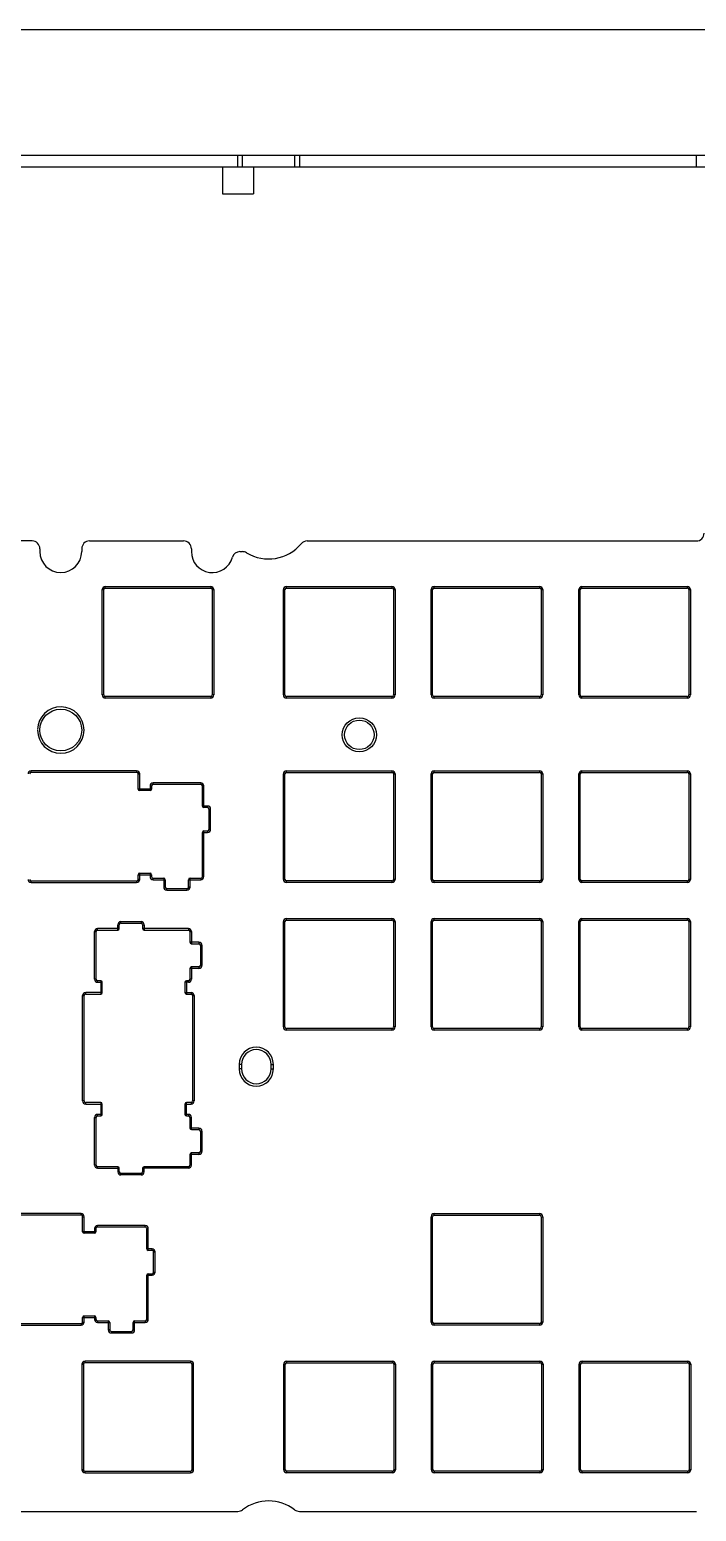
# Model space of a CAD drawing. Header units: millimetres. Extents: x 0 to 594, y 0 to 420.
# Drawn here: x 309.4 to 395.4, y 228.7 to 420 of the extents above; entities that cross this region are included whole.
import ezdxf

# ---------------------------------------------------------------- set-up
doc = ezdxf.new("R2010")
doc.units = ezdxf.units.MM
doc.header["$LTSCALE"] = 32.67
doc.layers.get('0').update_dxf_attribs({"linetype": 'CONTINUOUS'})

msp = doc.modelspace()

# ---------------------------------------------------------------- linework, layer by layer
at = {"color": 7, "linetype": 'Continuous'}
for p, q in [((0, 420), (594, 420)), ((45.51, 403.81), (482.67, 403.81)), ((336.24, 402.31), (336.24, 403.81)), ((336.85, 402.31), (336.85, 403.81)), ((343.57, 403.81), (343.57, 402.31)), ((344.18, 403.81), (344.18, 402.31)), ((395.39, 402.31), (395.39, 403.81)), ((45.51, 402.31), (482.67, 402.31)), ((334.28, 402.31), (334.28, 398.81)), ((338.28, 402.31), (338.28, 398.81)), ((334.28, 398.81), (338.28, 398.81)), ((309.7, 354), (296.71, 354)), ((317.1, 354), (329.24, 354)), ((345.19, 354), (395.39, 354)), ((310.7, 353), (310.7, 352.62)), ((316.1, 353), (316.1, 352.62)), ((330.24, 353), (330.24, 352.62)), ((336.5, 352.62), (336.85, 352.62)), ((319.14, 347.92), (319.14, 348.12)), ((319.14, 348.12), (332.74, 348.12)), ((332.74, 348.12), (332.74, 347.92)), ((342.52, 348.12), (356.12, 348.12)), ((342.52, 347.92), (342.52, 348.12)), ((356.12, 348.12), (356.12, 347.92)), ((361.57, 348.12), (375.17, 348.12)), ((361.57, 347.92), (361.57, 348.12)), ((375.17, 348.12), (375.17, 347.92)), ((380.62, 348.12), (394.22, 348.12)), ((380.62, 347.92), (380.62, 348.12)), ((394.22, 348.12), (394.22, 347.92)), ((318.74, 334.12), (318.74, 347.72)), ((318.74, 347.72), (318.94, 347.72)), ((318.94, 334.12), (318.94, 347.72)), ((319.14, 347.92), (332.74, 347.92)), ((332.94, 347.72), (333.14, 347.72)), ((332.94, 347.72), (332.94, 334.12)), ((333.14, 347.72), (333.14, 334.12)), ((342.12, 347.72), (342.32, 347.72)), ((342.12, 334.12), (342.12, 347.72)), ((342.32, 334.12), (342.32, 347.72)), ((342.52, 347.92), (356.12, 347.92)), ((356.32, 347.72), (356.52, 347.72)), ((356.32, 347.72), (356.32, 334.12)), ((356.52, 347.72), (356.52, 334.12)), ((361.17, 347.72), (361.37, 347.72)), ((361.17, 334.12), (361.17, 347.72)), ((361.37, 334.12), (361.37, 347.72)), ((361.57, 347.92), (375.17, 347.92)), ((375.37, 347.72), (375.57, 347.72)), ((375.37, 347.72), (375.37, 334.12)), ((375.57, 347.72), (375.57, 334.12)), ((380.22, 347.72), (380.42, 347.72)), ((380.22, 334.12), (380.22, 347.72)), ((380.42, 334.12), (380.42, 347.72)), ((380.62, 347.92), (394.22, 347.92)), ((394.42, 347.72), (394.62, 347.72)), ((394.42, 347.72), (394.42, 334.12)), ((394.62, 347.72), (394.62, 334.12)), ((318.94, 334.12), (318.74, 334.12)), ((332.74, 333.92), (319.14, 333.92)), ((319.14, 333.72), (319.14, 333.92)), ((332.74, 333.72), (319.14, 333.72)), ((332.74, 333.92), (332.74, 333.72)), ((333.14, 334.12), (332.94, 334.12)), ((342.32, 334.12), (342.12, 334.12)), ((356.12, 333.92), (342.52, 333.92)), ((342.52, 333.72), (342.52, 333.92)), ((356.12, 333.72), (342.52, 333.72)), ((356.12, 333.92), (356.12, 333.72)), ((356.52, 334.12), (356.32, 334.12)), ((361.37, 334.12), (361.17, 334.12)), ((375.17, 333.92), (361.57, 333.92)), ((361.57, 333.72), (361.57, 333.92)), ((375.17, 333.72), (361.57, 333.72)), ((375.17, 333.92), (375.17, 333.72)), ((375.57, 334.12), (375.37, 334.12)), ((380.42, 334.12), (380.22, 334.12)), ((394.22, 333.92), (380.62, 333.92)), ((380.62, 333.72), (380.62, 333.92)), ((394.22, 333.72), (380.62, 333.72)), ((394.22, 333.92), (394.22, 333.72)), ((394.62, 334.12), (394.42, 334.12)), ((309.58, 324.12), (309.58, 324.32)), ((323.18, 324.32), (309.58, 324.32)), ((323.18, 324.12), (309.58, 324.12)), ((323.18, 324.32), (323.18, 324.12)), ((323.38, 323.92), (323.58, 323.92)), ((323.38, 321.98), (323.38, 323.92)), ((323.58, 321.78), (323.58, 323.92)), ((342.12, 323.92), (342.32, 323.92)), ((342.12, 310.32), (342.12, 323.92)), ((342.32, 310.32), (342.32, 323.92)), ((342.52, 324.32), (356.12, 324.32)), ((342.52, 324.12), (342.52, 324.32)), ((342.52, 324.12), (356.12, 324.12)), ((356.12, 324.32), (356.12, 324.12)), ((356.32, 323.92), (356.52, 323.92)), ((356.32, 323.92), (356.32, 310.32)), ((356.52, 323.92), (356.52, 310.32)), ((361.17, 323.92), (361.37, 323.92)), ((361.17, 310.32), (361.17, 323.92)), ((361.37, 310.32), (361.37, 323.92)), ((361.57, 324.32), (375.17, 324.32)), ((361.57, 324.12), (361.57, 324.32)), ((361.57, 324.12), (375.17, 324.12)), ((375.17, 324.32), (375.17, 324.12)), ((375.37, 323.92), (375.57, 323.92)), ((375.37, 323.92), (375.37, 310.32)), ((375.57, 323.92), (375.57, 310.32)), ((380.22, 323.92), (380.42, 323.92)), ((380.22, 310.32), (380.22, 323.92)), ((380.42, 310.32), (380.42, 323.92)), ((380.62, 324.32), (394.22, 324.32)), ((380.62, 324.12), (380.62, 324.32)), ((380.62, 324.12), (394.22, 324.12)), ((394.22, 324.32), (394.22, 324.12)), ((394.42, 323.92), (394.62, 323.92)), ((394.42, 323.92), (394.42, 310.32)), ((394.62, 323.92), (394.62, 310.32)), ((325.11, 321.98), (323.38, 321.98)), ((324.91, 321.78), (323.58, 321.78)), ((324.91, 322.38), (325.11, 322.38)), ((324.91, 322.38), (324.91, 321.78)), ((325.11, 322.38), (325.11, 321.98)), ((331.46, 322.78), (325.31, 322.78)), ((325.31, 322.58), (325.31, 322.78)), ((331.46, 322.58), (325.31, 322.58)), ((331.46, 322.78), (331.46, 322.58)), ((331.66, 322.38), (331.86, 322.38)), ((331.66, 319.78), (331.66, 322.38)), ((331.86, 319.58), (331.86, 322.38)), ((332.33, 319.78), (331.66, 319.78)), ((332.33, 319.58), (331.86, 319.58)), ((332.33, 319.78), (332.33, 319.58)), ((332.53, 319.38), (332.73, 319.38)), ((332.53, 316.77), (332.53, 319.38)), ((332.73, 316.77), (332.73, 319.38)), ((331.66, 316.37), (332.33, 316.37)), ((331.66, 310.67), (331.66, 316.37)), ((331.86, 316.57), (332.33, 316.57)), ((331.86, 310.67), (331.86, 316.57)), ((332.33, 316.57), (332.33, 316.37)), ((332.73, 316.77), (332.53, 316.77)), ((309.58, 310.12), (323.18, 310.12)), ((309.58, 309.92), (309.58, 310.12)), ((309.58, 309.92), (323.18, 309.92)), ((323.18, 310.12), (323.18, 309.92)), ((323.38, 310.92), (325.11, 310.92)), ((323.38, 310.32), (323.38, 310.92)), ((323.58, 310.32), (323.38, 310.32)), ((323.58, 311.12), (324.91, 311.12)), ((323.58, 310.32), (323.58, 311.12)), ((324.91, 311.12), (324.91, 310.67)), ((325.11, 310.67), (324.91, 310.67)), ((325.11, 310.92), (325.11, 310.67)), ((325.31, 310.47), (326.68, 310.47)), ((325.31, 310.27), (325.31, 310.47)), ((325.31, 310.27), (326.88, 310.27)), ((326.68, 310.47), (326.68, 309.32)), ((326.88, 310.27), (326.88, 309.32)), ((329.88, 310.27), (331.46, 310.27)), ((329.88, 309.32), (329.88, 310.27)), ((330.08, 310.47), (331.46, 310.47)), ((330.08, 309.32), (330.08, 310.47)), ((331.46, 310.47), (331.46, 310.27)), ((331.86, 310.67), (331.66, 310.67)), ((342.32, 310.32), (342.12, 310.32)), ((356.12, 310.12), (342.52, 310.12)), ((342.52, 309.92), (342.52, 310.12)), ((356.12, 309.92), (342.52, 309.92)), ((356.12, 310.12), (356.12, 309.92)), ((356.52, 310.32), (356.32, 310.32)), ((361.37, 310.32), (361.17, 310.32)), ((375.17, 310.12), (361.57, 310.12)), ((361.57, 309.92), (361.57, 310.12)), ((375.17, 309.92), (361.57, 309.92)), ((375.17, 310.12), (375.17, 309.92)), ((375.57, 310.32), (375.37, 310.32)), ((380.42, 310.32), (380.22, 310.32)), ((394.22, 310.12), (380.62, 310.12)), ((380.62, 309.92), (380.62, 310.12)), ((394.22, 309.92), (380.62, 309.92)), ((394.22, 310.12), (394.22, 309.92)), ((394.62, 310.32), (394.42, 310.32)), ((326.88, 309.32), (326.68, 309.32)), ((327.08, 309.12), (329.68, 309.12)), ((327.08, 308.92), (327.08, 309.12)), ((327.08, 308.92), (329.68, 308.92)), ((329.68, 309.12), (329.68, 308.92)), ((330.08, 309.32), (329.88, 309.32)), ((320.75, 304.46), (320.95, 304.46)), ((320.75, 303.78), (320.75, 304.46)), ((320.95, 303.98), (320.95, 304.46)), ((321.15, 304.86), (323.76, 304.86)), ((321.15, 304.66), (321.15, 304.86)), ((321.15, 304.66), (323.76, 304.66)), ((323.76, 304.86), (323.76, 304.66)), ((323.96, 304.46), (324.16, 304.46)), ((323.96, 304.46), (323.96, 303.98)), ((324.16, 304.46), (324.16, 303.78)), ((342.12, 304.87), (342.32, 304.87)), ((342.12, 291.27), (342.12, 304.87)), ((342.32, 291.27), (342.32, 304.87)), ((342.52, 305.27), (356.12, 305.27)), ((342.52, 305.07), (342.52, 305.27)), ((342.52, 305.07), (356.12, 305.07)), ((356.12, 305.27), (356.12, 305.07)), ((356.32, 304.87), (356.52, 304.87)), ((356.32, 304.87), (356.32, 291.27)), ((356.52, 304.87), (356.52, 291.27)), ((361.17, 304.87), (361.37, 304.87)), ((361.17, 291.27), (361.17, 304.87)), ((361.37, 291.27), (361.37, 304.87)), ((361.57, 305.27), (375.17, 305.27)), ((361.57, 305.07), (361.57, 305.27)), ((361.57, 305.07), (375.17, 305.07)), ((375.17, 305.27), (375.17, 305.07)), ((375.37, 304.87), (375.57, 304.87)), ((375.37, 304.87), (375.37, 291.27)), ((375.57, 304.87), (375.57, 291.27)), ((380.22, 304.87), (380.42, 304.87)), ((380.22, 291.27), (380.22, 304.87)), ((380.42, 291.27), (380.42, 304.87)), ((380.62, 305.27), (394.22, 305.27)), ((380.62, 305.07), (380.62, 305.27)), ((380.62, 305.07), (394.22, 305.07)), ((394.22, 305.27), (394.22, 305.07)), ((394.42, 304.87), (394.62, 304.87)), ((394.42, 304.87), (394.42, 291.27)), ((394.62, 304.87), (394.62, 291.27)), ((317.75, 303.58), (317.95, 303.58)), ((317.75, 297.43), (317.75, 303.58)), ((317.95, 297.43), (317.95, 303.58)), ((320.95, 303.98), (318.15, 303.98)), ((318.15, 303.78), (318.15, 303.98)), ((318.15, 303.78), (320.75, 303.78)), ((329.86, 303.98), (323.96, 303.98)), ((324.16, 303.78), (329.86, 303.78)), ((329.86, 303.98), (329.86, 303.78)), ((330.06, 303.58), (330.26, 303.58)), ((330.06, 303.58), (330.06, 302.21)), ((331.21, 302.21), (330.06, 302.21)), ((330.26, 303.58), (330.26, 302.01)), ((331.21, 302.21), (331.21, 302.01)), ((330.26, 302.01), (331.21, 302.01)), ((331.41, 301.81), (331.61, 301.81)), ((331.41, 301.81), (331.41, 299.21)), ((331.61, 301.81), (331.61, 299.21)), ((331.21, 298.81), (330.06, 298.81)), ((330.06, 298.81), (330.06, 297.43)), ((331.21, 299.01), (330.26, 299.01)), ((330.26, 299.01), (330.26, 297.43)), ((331.21, 299.01), (331.21, 298.81)), ((331.61, 299.21), (331.41, 299.21)), ((317.95, 297.43), (317.75, 297.43)), ((318.55, 297.23), (318.15, 297.23)), ((318.15, 297.03), (318.15, 297.23)), ((318.15, 297.03), (318.75, 297.03)), ((318.55, 297.23), (318.55, 295.51)), ((318.75, 295.71), (318.75, 297.03)), ((329.86, 297.03), (329.41, 297.03)), ((329.41, 297.03), (329.41, 295.71)), ((329.86, 297.23), (329.61, 297.23)), ((329.61, 297.23), (329.61, 295.51)), ((329.86, 297.23), (329.86, 297.03)), ((330.26, 297.43), (330.06, 297.43)), ((316.21, 295.31), (316.41, 295.31)), ((316.21, 281.71), (316.21, 295.31)), ((316.41, 281.71), (316.41, 295.31)), ((318.75, 295.71), (316.61, 295.71)), ((316.61, 295.51), (316.61, 295.71)), ((316.61, 295.51), (318.55, 295.51)), ((329.41, 295.71), (330.21, 295.71)), ((329.61, 295.51), (330.21, 295.51)), ((330.21, 295.71), (330.21, 295.51)), ((330.41, 295.31), (330.61, 295.31)), ((330.41, 295.31), (330.41, 281.71)), ((330.61, 295.31), (330.61, 281.71)), ((342.32, 291.27), (342.12, 291.27)), ((356.12, 291.07), (342.52, 291.07)), ((342.52, 290.87), (342.52, 291.07)), ((356.12, 290.87), (342.52, 290.87)), ((356.12, 291.07), (356.12, 290.87)), ((356.52, 291.27), (356.32, 291.27)), ((361.37, 291.27), (361.17, 291.27)), ((375.17, 291.07), (361.57, 291.07)), ((361.57, 290.87), (361.57, 291.07)), ((375.17, 290.87), (361.57, 290.87)), ((375.17, 291.07), (375.17, 290.87)), ((375.57, 291.27), (375.37, 291.27)), ((380.42, 291.27), (380.22, 291.27)), ((394.22, 291.07), (380.62, 291.07)), ((380.62, 290.87), (380.62, 291.07)), ((394.22, 290.87), (380.62, 290.87)), ((394.22, 291.07), (394.22, 290.87)), ((394.62, 291.27), (394.42, 291.27)), ((336.72, 286.44), (336.42, 286.44)), ((336.42, 286.44), (336.42, 285.84)), ((336.72, 285.84), (336.42, 285.84)), ((336.72, 286.44), (336.72, 285.84)), ((340.52, 286.44), (340.82, 286.44)), ((340.52, 285.84), (340.52, 286.44)), ((340.52, 285.84), (340.82, 285.84)), ((340.82, 285.84), (340.82, 286.44)), ((316.41, 281.71), (316.21, 281.71)), ((318.55, 281.51), (316.61, 281.51)), ((316.61, 281.31), (316.61, 281.51)), ((316.61, 281.31), (318.75, 281.31)), ((318.55, 281.51), (318.55, 279.78)), ((318.75, 279.98), (318.75, 281.31)), ((329.41, 281.31), (330.21, 281.31)), ((329.41, 281.31), (329.41, 279.98)), ((330.21, 281.51), (329.61, 281.51)), ((329.61, 279.78), (329.61, 281.51)), ((330.21, 281.51), (330.21, 281.31)), ((330.61, 281.71), (330.41, 281.71)), ((317.75, 279.58), (317.95, 279.58)), ((317.75, 273.43), (317.75, 279.58)), ((317.95, 273.43), (317.95, 279.58)), ((318.75, 279.98), (318.15, 279.98)), ((318.15, 279.78), (318.15, 279.98)), ((318.15, 279.78), (318.55, 279.78)), ((329.86, 279.98), (329.41, 279.98)), ((329.61, 279.78), (329.86, 279.78)), ((329.86, 279.98), (329.86, 279.78)), ((330.06, 279.58), (330.26, 279.58)), ((330.06, 279.58), (330.06, 278.21)), ((330.26, 278.01), (330.26, 279.58)), ((331.21, 278.21), (330.06, 278.21)), ((330.26, 278.01), (331.21, 278.01)), ((331.21, 278.21), (331.21, 278.01)), ((331.41, 277.81), (331.61, 277.81)), ((331.41, 277.81), (331.41, 275.21)), ((331.61, 277.81), (331.61, 275.21)), ((331.21, 274.81), (330.06, 274.81)), ((330.06, 274.81), (330.06, 273.43)), ((331.21, 275.01), (330.26, 275.01)), ((330.26, 273.43), (330.26, 275.01)), ((331.21, 275.01), (331.21, 274.81)), ((331.61, 275.21), (331.41, 275.21)), ((317.95, 273.43), (317.75, 273.43)), ((320.75, 273.23), (318.15, 273.23)), ((318.15, 273.03), (318.15, 273.23)), ((318.15, 273.03), (320.95, 273.03)), ((320.75, 273.23), (320.75, 272.56)), ((320.95, 272.56), (320.75, 272.56)), ((320.95, 272.56), (320.95, 273.03)), ((323.76, 272.36), (321.15, 272.36)), ((321.15, 272.16), (321.15, 272.36)), ((323.76, 272.16), (321.15, 272.16)), ((323.76, 272.36), (323.76, 272.16)), ((329.86, 273.03), (323.96, 273.03)), ((323.96, 273.03), (323.96, 272.56)), ((324.16, 272.56), (323.96, 272.56)), ((329.86, 273.23), (324.16, 273.23)), ((324.16, 272.56), (324.16, 273.23)), ((329.86, 273.23), (329.86, 273.03)), ((330.26, 273.43), (330.06, 273.43)), ((316.02, 267.17), (302.42, 267.17)), ((316.02, 266.97), (302.42, 266.97)), ((316.02, 266.97), (316.02, 267.17)), ((316.22, 266.77), (316.42, 266.77)), ((316.22, 264.83), (316.22, 266.77)), ((316.42, 264.83), (316.42, 266.77)), ((361.17, 266.77), (361.37, 266.77)), ((361.17, 253.17), (361.17, 266.77)), ((361.37, 253.17), (361.37, 266.77)), ((361.57, 267.17), (375.17, 267.17)), ((361.57, 266.97), (361.57, 267.17)), ((361.57, 266.97), (375.17, 266.97)), ((375.17, 267.17), (375.17, 266.97)), ((375.37, 266.77), (375.57, 266.77)), ((375.37, 266.77), (375.37, 253.17)), ((375.57, 266.77), (375.57, 253.17)), ((317.94, 264.83), (316.22, 264.83)), ((317.74, 264.63), (316.42, 264.63)), ((317.94, 265.23), (317.74, 265.23)), ((317.74, 265.23), (317.74, 264.63)), ((317.94, 265.23), (317.94, 264.83)), ((324.29, 265.63), (318.14, 265.63)), ((318.14, 265.43), (318.14, 265.63)), ((324.29, 265.43), (318.14, 265.43)), ((324.29, 265.43), (324.29, 265.63)), ((324.49, 265.23), (324.69, 265.23)), ((324.49, 262.63), (324.49, 265.23)), ((324.69, 262.43), (324.69, 265.23)), ((325.17, 262.63), (324.49, 262.63)), ((325.17, 262.43), (324.69, 262.43)), ((325.17, 262.43), (325.17, 262.63)), ((325.37, 262.23), (325.57, 262.23)), ((325.37, 259.62), (325.37, 262.23)), ((325.57, 259.62), (325.57, 262.23)), ((324.49, 259.22), (325.17, 259.22)), ((324.49, 253.52), (324.49, 259.22)), ((324.69, 259.42), (325.17, 259.42)), ((324.69, 253.52), (324.69, 259.42)), ((325.17, 259.42), (325.17, 259.22)), ((325.37, 259.62), (325.57, 259.62)), ((302.42, 252.97), (316.02, 252.97)), ((302.42, 252.77), (316.02, 252.77)), ((316.02, 252.97), (316.02, 252.77)), ((316.22, 253.77), (317.94, 253.77)), ((316.22, 253.17), (316.22, 253.77)), ((316.22, 253.17), (316.42, 253.17)), ((316.42, 253.97), (317.74, 253.97)), ((316.42, 253.17), (316.42, 253.97)), ((317.74, 253.77), (317.74, 253.52)), ((317.94, 253.52), (317.74, 253.52)), ((317.94, 253.77), (317.94, 253.52)), ((318.14, 253.32), (319.52, 253.32)), ((318.14, 253.32), (318.14, 253.12)), ((318.14, 253.12), (319.72, 253.12)), ((319.52, 253.32), (319.52, 252.17)), ((319.72, 253.12), (319.72, 252.17)), ((322.72, 253.12), (324.29, 253.12)), ((322.72, 252.17), (322.72, 253.12)), ((322.92, 253.32), (324.29, 253.32)), ((322.92, 252.17), (322.92, 253.32)), ((324.29, 253.32), (324.29, 253.12)), ((324.49, 253.52), (324.69, 253.52)), ((361.37, 253.17), (361.17, 253.17)), ((375.17, 252.97), (361.57, 252.97)), ((361.57, 252.77), (361.57, 252.97)), ((375.17, 252.77), (361.57, 252.77)), ((375.17, 252.97), (375.17, 252.77)), ((375.57, 253.17), (375.37, 253.17)), ((319.72, 252.17), (319.52, 252.17)), ((319.92, 251.97), (322.52, 251.97)), ((319.92, 251.97), (319.92, 251.77)), ((319.92, 251.77), (322.52, 251.77)), ((322.52, 251.97), (322.52, 251.77)), ((322.72, 252.17), (322.92, 252.17)), ((316.13, 247.72), (316.33, 247.72)), ((316.13, 247.72), (316.13, 234.12)), ((316.33, 247.72), (316.33, 234.12)), ((330.13, 248.12), (316.53, 248.12)), ((316.53, 247.92), (316.53, 248.12)), ((330.13, 247.92), (316.53, 247.92)), ((330.13, 248.12), (330.13, 247.92)), ((330.33, 247.72), (330.53, 247.72)), ((330.33, 234.12), (330.33, 247.72)), ((330.53, 234.12), (330.53, 247.72)), ((342.16, 247.72), (342.36, 247.72)), ((342.16, 234.12), (342.16, 247.72)), ((342.36, 234.12), (342.36, 247.72)), ((342.56, 248.12), (356.16, 248.12)), ((342.56, 247.92), (342.56, 248.12)), ((342.56, 247.92), (356.16, 247.92)), ((356.16, 248.12), (356.16, 247.92)), ((356.36, 247.72), (356.56, 247.72)), ((356.36, 247.72), (356.36, 234.12)), ((356.56, 247.72), (356.56, 234.12)), ((361.21, 247.72), (361.41, 247.72)), ((361.21, 234.12), (361.21, 247.72)), ((361.41, 234.12), (361.41, 247.72)), ((361.61, 248.12), (375.21, 248.12)), ((361.61, 247.92), (361.61, 248.12)), ((361.61, 247.92), (375.21, 247.92)), ((375.21, 248.12), (375.21, 247.92)), ((375.41, 247.72), (375.61, 247.72)), ((375.41, 247.72), (375.41, 234.12)), ((375.61, 247.72), (375.61, 234.12)), ((380.26, 247.72), (380.46, 247.72)), ((380.26, 234.12), (380.26, 247.72)), ((380.46, 234.12), (380.46, 247.72)), ((380.66, 248.12), (394.26, 248.12)), ((380.66, 247.92), (380.66, 248.12)), ((380.66, 247.92), (394.26, 247.92)), ((394.26, 248.12), (394.26, 247.92)), ((394.46, 247.72), (394.66, 247.72)), ((394.46, 247.72), (394.46, 234.12)), ((394.66, 247.72), (394.66, 234.12)), ((316.33, 234.12), (316.13, 234.12)), ((316.53, 233.92), (330.13, 233.92)), ((316.53, 233.72), (316.53, 233.92)), ((316.53, 233.72), (330.13, 233.72)), ((330.13, 233.92), (330.13, 233.72)), ((330.53, 234.12), (330.33, 234.12)), ((342.36, 234.12), (342.16, 234.12)), ((356.16, 233.92), (342.56, 233.92)), ((342.56, 233.72), (342.56, 233.92)), ((356.16, 233.72), (342.56, 233.72)), ((356.16, 233.92), (356.16, 233.72)), ((356.56, 234.12), (356.36, 234.12)), ((361.41, 234.12), (361.21, 234.12)), ((375.21, 233.92), (361.61, 233.92)), ((361.61, 233.72), (361.61, 233.92)), ((375.21, 233.72), (361.61, 233.72)), ((375.21, 233.92), (375.21, 233.72)), ((375.61, 234.12), (375.41, 234.12)), ((380.46, 234.12), (380.26, 234.12)), ((394.26, 233.92), (380.66, 233.92)), ((380.66, 233.72), (380.66, 233.92)), ((394.26, 233.72), (380.66, 233.72)), ((394.26, 233.92), (394.26, 233.72)), ((394.66, 234.12), (394.46, 234.12)), ((296.71, 228.74), (336.24, 228.74)), ((344.18, 228.74), (395.39, 228.74))]:
    msp.add_line(p, q, dxfattribs=at)
for centre, radius in [((313.4, 329.59), 2.7), ((351.91, 328.97), 2.2), ((351.91, 328.97), 1.9)]:
    msp.add_circle(centre, radius, dxfattribs=at)
for centre, radius, start, end in [((309.7, 353), 1, 0, 90), ((317.1, 353), 1, 90, 180), ((329.24, 353), 1, 0, 90), ((345.19, 353), 1, 90, 139.9543), ((395.39, 355), 1, 270, 360), ((313.4, 352.62), 2.7, 180, 360), ((332.94, 352.62), 2.7, 180, 344.3196), ((336.5, 351.62), 1, 90, 164.3196), ((336.85, 351.62), 1, 58.8443, 90), ((340.21, 357.18), 5.5, 238.8443, 319.9543), ((319.14, 347.72), 0.4, 90.0008, 179.9992), ((332.74, 347.72), 0.4, 0.0008, 89.9992), ((342.52, 347.72), 0.4, 90.0008, 179.9992), ((356.12, 347.72), 0.4, 0.0008, 89.9992), ((361.57, 347.72), 0.4, 90.0008, 179.9992), ((375.17, 347.72), 0.4, 0.0008, 89.9992), ((380.62, 347.72), 0.4, 90.0008, 179.9992), ((394.22, 347.72), 0.4, 0.0008, 89.9992), ((319.14, 347.72), 0.2, 90.0001, 180), ((332.74, 347.72), 0.2, 0.0001, 90), ((342.52, 347.72), 0.2, 90.0001, 180), ((356.12, 347.72), 0.2, 0.0001, 90), ((361.57, 347.72), 0.2, 90.0001, 180), ((375.17, 347.72), 0.2, 0.0001, 90), ((380.62, 347.72), 0.2, 90.0001, 180), ((394.22, 347.72), 0.2, 0.0001, 90), ((319.14, 334.12), 0.4, 180.0008, 269.9992), ((319.14, 334.12), 0.2, 180.0001, 270), ((332.74, 334.12), 0.4, 270.0008, 359.9992), ((332.74, 334.12), 0.2, 270, 360), ((342.52, 334.12), 0.4, 180.0008, 269.9992), ((342.52, 334.12), 0.2, 180, 270), ((356.12, 334.12), 0.4, 270.0008, 359.9992), ((356.12, 334.12), 0.2, 270.0001, 360), ((361.57, 334.12), 0.4, 180.0008, 269.9992), ((361.57, 334.12), 0.2, 180, 270), ((375.17, 334.12), 0.4, 270.0008, 359.9992), ((375.17, 334.12), 0.2, 270.0001, 360), ((380.62, 334.12), 0.4, 180.0008, 269.9992), ((380.62, 334.12), 0.2, 180, 270), ((394.22, 334.12), 0.4, 270.0008, 359.9992), ((394.22, 334.12), 0.2, 270.0001, 360), ((313.4, 329.59), 3, 180, 178.953), ((309.58, 323.92), 0.4, 90.0008, 179.9965), ((309.58, 323.92), 0.2, 90.0008, 179.9998), ((323.18, 323.92), 0.4, 0.005, 89.9992), ((323.18, 323.92), 0.2, 0, 90), ((342.52, 323.92), 0.4, 90.0008, 179.9992), ((342.52, 323.92), 0.2, 90.0001, 180), ((356.12, 323.92), 0.4, 0.0008, 89.9992), ((356.12, 323.92), 0.2, 0.0001, 90), ((361.57, 323.92), 0.4, 90.0008, 179.9992), ((361.57, 323.92), 0.2, 90.0001, 180), ((375.17, 323.92), 0.4, 0.0008, 89.9992), ((375.17, 323.92), 0.2, 0.0001, 90), ((380.62, 323.92), 0.4, 90.0008, 179.9992), ((380.62, 323.92), 0.2, 90.0001, 180), ((394.22, 323.92), 0.4, 0.0008, 89.9992), ((394.22, 323.92), 0.2, 0.0001, 90), ((323.58, 321.98), 0.2, 180.0003, 269.9983), ((325.31, 322.38), 0.4, 90.0008, 179.9973), ((324.91, 321.98), 0.2, 270, 359.9985), ((325.31, 322.38), 0.2, 90, 180), ((331.46, 322.38), 0.4, 0.0043, 89.9992), ((331.46, 322.38), 0.2, 0.0004, 90), ((331.86, 319.78), 0.2, 180, 269.9985), ((332.33, 319.38), 0.4, 0.0008, 89.9982), ((332.33, 319.38), 0.2, 0, 89.9999), ((331.86, 316.37), 0.2, 90, 179.9997), ((332.33, 316.77), 0.4, 270.0032, 359.9992), ((332.33, 316.77), 0.2, 270.0011, 360), ((309.58, 310.32), 0.4, 180.005, 269.9992), ((309.58, 310.32), 0.2, 180.0005, 270), ((323.18, 310.32), 0.4, 270.0008, 359.9965), ((323.18, 310.32), 0.2, 270.0008, 360), ((323.58, 310.92), 0.2, 90.0009, 179.9997), ((324.91, 310.92), 0.2, 0, 89.9985), ((325.31, 310.67), 0.4, 180.0043, 269.9973), ((325.31, 310.67), 0.2, 180.0002, 270), ((326.68, 310.27), 0.2, 0, 89.9985), ((330.08, 310.27), 0.2, 90, 179.9997), ((331.46, 310.67), 0.4, 270.0029, 359.9973), ((331.46, 310.67), 0.2, 270.0003, 360), ((342.52, 310.32), 0.4, 180.0008, 269.9992), ((342.52, 310.32), 0.2, 180, 270), ((356.12, 310.32), 0.4, 270.0008, 359.9992), ((356.12, 310.32), 0.2, 270.0001, 360), ((361.57, 310.32), 0.4, 180.0008, 269.9992), ((361.57, 310.32), 0.2, 180, 270), ((375.17, 310.32), 0.4, 270.0008, 359.9992), ((375.17, 310.32), 0.2, 270.0001, 360), ((380.62, 310.32), 0.4, 180.0008, 269.9992), ((380.62, 310.32), 0.2, 180, 270), ((394.22, 310.32), 0.4, 270.0008, 359.9992), ((394.22, 310.32), 0.2, 270.0001, 360), ((327.08, 309.32), 0.4, 180.0046, 269.9992), ((327.08, 309.32), 0.2, 180.0004, 270), ((329.68, 309.32), 0.4, 270.0008, 359.9976), ((329.68, 309.32), 0.2, 270.0008, 360), ((321.15, 304.46), 0.4, 90.052, 179.971), ((321.15, 304.46), 0.2, 90.0174, 179.9959), ((323.76, 304.46), 0.4, 0.0288, 89.9523), ((323.76, 304.46), 0.2, 0, 89.9842), ((342.52, 304.87), 0.4, 90.0008, 179.9992), ((342.52, 304.87), 0.2, 90.0001, 180), ((356.12, 304.87), 0.4, 0.0008, 89.9992), ((356.12, 304.87), 0.2, 0.0001, 90), ((361.57, 304.87), 0.4, 90.0008, 179.9992), ((361.57, 304.87), 0.2, 90.0001, 180), ((375.17, 304.87), 0.4, 0.0008, 89.9992), ((375.17, 304.87), 0.2, 0.0001, 90), ((380.62, 304.87), 0.4, 90.0008, 179.9992), ((380.62, 304.87), 0.2, 90.0001, 180), ((394.22, 304.87), 0.4, 0.0008, 89.9992), ((394.22, 304.87), 0.2, 0.0001, 90), ((318.15, 303.58), 0.4, 90.0292, 179.9487), ((318.15, 303.58), 0.2, 90.0113, 180), ((320.75, 303.98), 0.2, 270, 359.9979), ((324.16, 303.98), 0.2, 180, 269.9982), ((329.86, 303.58), 0.4, 0.0292, 89.9738), ((329.86, 303.58), 0.2, 0.0113, 90), ((330.26, 302.21), 0.2, 180, 269.9979), ((331.21, 301.81), 0.4, 0.052, 89.9715), ((331.21, 301.81), 0.2, 0, 89.9887), ((330.26, 298.81), 0.2, 90, 179.9997), ((331.21, 299.21), 0.4, 270.0275, 359.9523), ((331.21, 299.21), 0.2, 270.0116, 360), ((318.15, 297.43), 0.4, 180.0471, 269.9738), ((318.15, 297.43), 0.2, 180.0062, 270), ((318.55, 297.03), 0.2, 0, 89.9989), ((329.61, 297.03), 0.2, 90, 179.9997), ((329.86, 297.43), 0.4, 270.027, 359.9733), ((329.86, 297.43), 0.2, 270.0108, 360), ((316.61, 295.31), 0.4, 90.0276, 179.9523), ((316.61, 295.31), 0.2, 90.0116, 179.9938), ((318.55, 295.71), 0.2, 270.0007, 360), ((329.61, 295.71), 0.2, 180.0004, 269.9988), ((330.21, 295.31), 0.4, 0.052, 89.9716), ((330.21, 295.31), 0.2, 0, 89.9888), ((342.52, 291.27), 0.4, 180.0008, 269.9992), ((342.52, 291.27), 0.2, 180, 270), ((356.12, 291.27), 0.4, 270.0008, 359.9992), ((356.12, 291.27), 0.2, 270.0001, 360), ((361.57, 291.27), 0.4, 180.0008, 269.9992), ((361.57, 291.27), 0.2, 180, 270), ((375.17, 291.27), 0.4, 270.0008, 359.9992), ((375.17, 291.27), 0.2, 270.0001, 360), ((380.62, 291.27), 0.4, 180.0008, 269.9992), ((380.62, 291.27), 0.2, 180, 270), ((394.22, 291.27), 0.4, 270.0008, 359.9992), ((394.22, 291.27), 0.2, 270.0001, 360), ((338.62, 286.44), 2.2, 0, 180), ((338.62, 286.44), 1.9, 0, 180), ((338.62, 285.84), 2.2, 180, 360), ((338.62, 285.84), 1.9, 180, 360), ((316.61, 281.71), 0.4, 180.0519, 269.9717), ((316.61, 281.71), 0.2, 180.0068, 269.9888), ((318.55, 281.31), 0.2, 0, 89.9988), ((329.61, 281.31), 0.2, 90.0007, 179.9997), ((330.21, 281.71), 0.4, 270.027, 359.9523), ((330.21, 281.71), 0.2, 270.0116, 360), ((318.15, 279.58), 0.4, 90.0285, 179.9487), ((318.15, 279.58), 0.2, 90.0112, 180), ((318.55, 279.98), 0.2, 270, 359.998), ((329.61, 279.98), 0.2, 180, 269.9989), ((329.86, 279.58), 0.4, 0.0292, 89.9743), ((329.86, 279.58), 0.2, 0.0113, 90), ((330.26, 278.21), 0.2, 180, 269.9979), ((331.21, 277.81), 0.4, 0.052, 89.9715), ((331.21, 277.81), 0.2, 0, 89.9887), ((330.26, 274.81), 0.2, 90, 179.9997), ((331.21, 275.21), 0.4, 270.0275, 359.9523), ((331.21, 275.21), 0.2, 270.0116, 360), ((318.15, 273.43), 0.4, 180.0471, 269.9733), ((318.15, 273.43), 0.2, 180.0062, 270), ((320.75, 273.03), 0.2, 0, 89.9982), ((321.15, 272.56), 0.4, 180.0288, 269.9523), ((321.15, 272.56), 0.2, 180.0042, 269.9842), ((323.76, 272.56), 0.4, 270.052, 359.971), ((323.76, 272.56), 0.2, 270.0174, 360), ((324.16, 273.03), 0.2, 90, 179.9996), ((329.86, 273.43), 0.4, 270.0276, 359.9733), ((329.86, 273.43), 0.2, 270.0112, 360), ((316.02, 266.77), 0.4, 0.0003, 89.9996), ((316.02, 266.77), 0.2, 360, 90.0002), ((361.57, 266.77), 0.4, 90.0008, 179.9992), ((361.57, 266.77), 0.2, 90.0001, 180), ((375.17, 266.77), 0.4, 0.0008, 89.9992), ((375.17, 266.77), 0.2, 0.0001, 90), ((316.42, 264.83), 0.2, 180.0024, 269.9963), ((318.14, 265.23), 0.4, 90.001, 180.0006), ((317.74, 264.83), 0.2, 270.003, 360), ((318.14, 265.23), 0.2, 90.0008, 180.001), ((324.29, 265.23), 0.4, 0.0003, 89.9997), ((324.29, 265.23), 0.2, 360, 90.0002), ((324.69, 262.63), 0.2, 180.0024, 269.9966), ((325.17, 262.23), 0.4, 0.0011, 90.0006), ((325.17, 262.23), 0.2, 0.0001, 90.001), ((324.69, 259.22), 0.2, 90.0024, 179.9966), ((325.17, 259.62), 0.4, 270.0002, 359.9996), ((325.17, 259.62), 0.2, 270.0006, 360), ((316.02, 253.17), 0.4, 270.0011, 0.0006), ((316.02, 253.17), 0.2, 270.0009, 0.0001), ((316.42, 253.77), 0.2, 90.003, 179.9965), ((317.74, 253.77), 0.2, 0, 89.9963), ((318.14, 253.52), 0.4, 180.0004, 269.9998), ((318.14, 253.52), 0.2, 180.0006, 270.0004), ((319.52, 253.12), 0.2, 359.9999, 89.997), ((322.92, 253.12), 0.2, 90.0028, 179.997), ((324.29, 253.52), 0.4, 270.0003, 360), ((324.29, 253.52), 0.2, 270.0001, 0), ((361.57, 253.17), 0.4, 180.0008, 269.9992), ((361.57, 253.17), 0.2, 180, 270), ((375.17, 253.17), 0.4, 270.0008, 359.9992), ((375.17, 253.17), 0.2, 270.0001, 360), ((319.92, 252.17), 0.4, 179.9997, 269.9992), ((319.92, 252.17), 0.2, 180, 270.0001), ((322.52, 252.17), 0.4, 270.0006, 360), ((322.52, 252.17), 0.2, 270.0008, 0), ((316.53, 247.72), 0.4, 90.0524, 179.9519), ((316.53, 247.72), 0.2, 90, 179.9934), ((330.13, 247.72), 0.4, 0.0524, 89.9518), ((330.13, 247.72), 0.2, 0, 89.9824), ((342.56, 247.72), 0.4, 90.0008, 179.9992), ((342.56, 247.72), 0.2, 90.0001, 180), ((356.16, 247.72), 0.4, 0.0008, 89.9992), ((356.16, 247.72), 0.2, 0.0001, 90), ((361.61, 247.72), 0.4, 90.0008, 179.9992), ((361.61, 247.72), 0.2, 90.0001, 180), ((375.21, 247.72), 0.4, 0.0008, 89.9992), ((375.21, 247.72), 0.2, 0.0001, 90), ((380.66, 247.72), 0.4, 90.0008, 179.9992), ((380.66, 247.72), 0.2, 90.0001, 180), ((394.26, 247.72), 0.4, 0.0008, 89.9992), ((394.26, 247.72), 0.2, 0.0001, 90), ((316.53, 234.12), 0.4, 180.0524, 269.9518), ((316.53, 234.12), 0.2, 180, 269.9824), ((330.13, 234.12), 0.4, 270.0524, 359.9518), ((330.13, 234.12), 0.2, 270, 359.9824), ((342.56, 234.12), 0.4, 180.0008, 269.9992), ((342.56, 234.12), 0.2, 180, 270), ((356.16, 234.12), 0.4, 270.0008, 359.9992), ((356.16, 234.12), 0.2, 270.0001, 360), ((361.61, 234.12), 0.4, 180.0008, 269.9992), ((361.61, 234.12), 0.2, 180, 270), ((375.21, 234.12), 0.4, 270.0008, 359.9992), ((375.21, 234.12), 0.2, 270.0001, 360), ((380.66, 234.12), 0.4, 180.0008, 269.9992), ((380.66, 234.12), 0.2, 180, 270), ((394.26, 234.12), 0.4, 270.0008, 359.9992), ((394.26, 234.12), 0.2, 270.0001, 360), ((340.21, 224.59), 5.5, 52.3584, 127.6416), ((336.24, 229.74), 1, 270, 307.6416), ((344.18, 229.74), 1, 232.3584, 270)]:
    msp.add_arc(centre, radius, start, end, dxfattribs=at)
for points in [[(316.42, 264.63), (316.42, 264.64), (316.4, 264.68), (316.4, 264.74), (316.41, 264.79), (316.42, 264.83)], [(317.74, 253.97), (317.74, 253.96), (317.75, 253.92), (317.75, 253.86), (317.75, 253.81), (317.74, 253.77)]]:
    msp.add_open_spline(points, degree=3, knots=[0, 0, 0, 0, 0.251804, 0.499424, 1, 1, 1, 1], dxfattribs=at)

doc.saveas('drawing.dxf')
